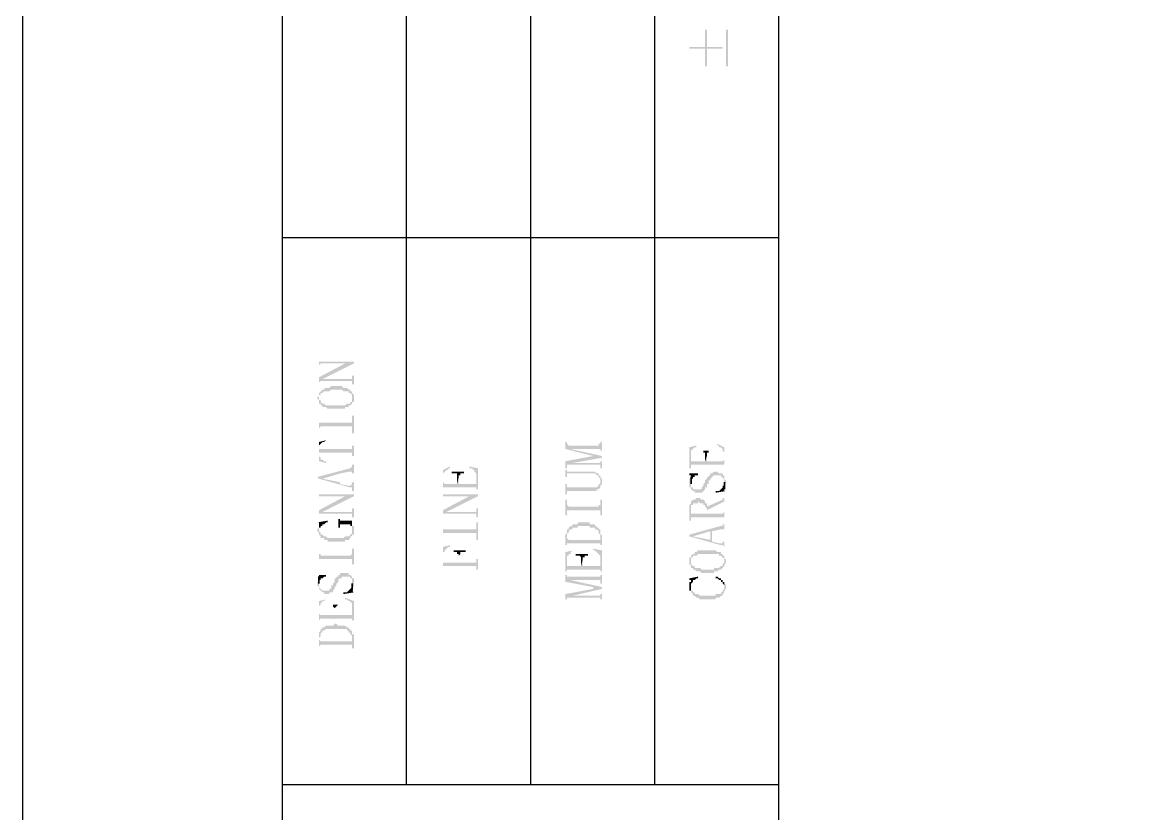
# Model space of a CAD drawing. Header units: millimetres. Extents: x 1186 to 2336, y 1181 to 1549.
# Drawn here: x 1915.52 to 1944.7, y 1468.18 to 1488.6 of the extents above; entities that cross this region are included whole.
import ezdxf

# ---------------------------------------------------------------- set-up
doc = ezdxf.new("R2010")
doc.units = ezdxf.units.MM

msp = doc.modelspace()

# ---------------------------------------------------------------- hatches: boundary and pattern name
at = {"transparency": 33554559}
for points in [[(1932.74094, 1487.96751), (1932.74094, 1487.92238), (1933.14713, 1487.92238), (1933.14713, 1487.47106), (1933.19226, 1487.47106), (1933.19226, 1487.92238), (1933.59845, 1487.92238), (1933.59845, 1487.96751), (1933.19226, 1487.96751), (1933.19226, 1488.41883), (1933.14713, 1488.41883), (1933.14713, 1487.96751)], [(1933.73385, 1487.47106), (1933.73385, 1488.41883), (1933.68871, 1488.41883), (1933.68871, 1487.47106)], [(1923.17292, 1479.93399), (1923.17292, 1479.70833), (1923.17292, 1479.75346), (1923.17292, 1479.75346), (1923.21805, 1479.79859), (1924.07556, 1479.79859), (1924.07556, 1479.84372), (1923.17292, 1479.84372)], [(1923.17292, 1479.43753), (1923.17292, 1479.257), (1923.17292, 1479.30214), (1923.17292, 1479.30214), (1923.21805, 1479.34727), (1923.21805, 1479.34727), (1923.26318, 1479.3924), (1924.07556, 1479.79859), (1923.8499, 1479.79859)], [(1923.21805, 1479.34727), (1924.03043, 1479.34727), (1924.03043, 1479.30214), (1924.03043, 1479.257), (1924.07556, 1479.257), (1924.07556, 1479.48266), (1924.03043, 1479.48266), (1924.03043, 1479.3924), (1923.26318, 1479.3924)], [(1923.17292, 1479.03134), (1923.17292, 1478.89595), (1923.17292, 1478.94108), (1923.17292, 1478.98621), (1923.21805, 1478.98621), (1923.21805, 1479.03134), (1923.26318, 1479.03134), (1923.30831, 1479.07647), (1923.44371, 1479.07647), (1923.48884, 1479.12161), (1923.75964, 1479.12161), (1923.80477, 1479.07647), (1923.94016, 1479.07647), (1923.94016, 1479.03134), (1923.9853, 1479.03134), (1924.03043, 1478.98621), (1924.03043, 1478.94108), (1924.03043, 1478.89595), (1924.03043, 1479.03134), (1924.03043, 1479.07647), (1923.9853, 1479.07647), (1923.9853, 1479.12161), (1923.94016, 1479.12161), (1923.89503, 1479.16674), (1923.80477, 1479.16674), (1923.75964, 1479.21187), (1923.48884, 1479.21187), (1923.44371, 1479.16674), (1923.30831, 1479.16674), (1923.30831, 1479.12161), (1923.26318, 1479.12161), (1923.21805, 1479.07647), (1923.21805, 1479.07647)], [(1923.12779, 1478.89595), (1923.12779, 1478.89595), (1923.17292, 1478.85081), (1923.17292, 1478.80568), (1923.17292, 1478.76055), (1923.21805, 1478.76055), (1923.21805, 1478.71542), (1923.26318, 1478.71542), (1923.26318, 1478.67029), (1923.35345, 1478.67029), (1923.39858, 1478.62515), (1923.8499, 1478.62515), (1923.8499, 1478.67029), (1923.94016, 1478.67029), (1923.94016, 1478.71542), (1923.9853, 1478.71542), (1924.03043, 1478.76055), (1924.03043, 1478.80568), (1924.07556, 1478.80568), (1924.07556, 1478.85081), (1924.07556, 1478.89595), (1924.07556, 1478.94108), (1924.07556, 1478.98621), (1924.07556, 1478.98621), (1924.03043, 1479.03134), (1924.03043, 1478.89595), (1924.03043, 1478.85081), (1924.03043, 1478.80568), (1923.9853, 1478.80568), (1923.9853, 1478.76055), (1923.89503, 1478.76055), (1923.8499, 1478.71542), (1923.35345, 1478.71542), (1923.30831, 1478.76055), (1923.26318, 1478.76055), (1923.21805, 1478.80568), (1923.21805, 1478.85081), (1923.17292, 1478.85081), (1923.17292, 1478.89595), (1923.17292, 1479.03134), (1923.17292, 1478.98621), (1923.17292, 1478.94108), (1923.12779, 1478.94108)], [(1923.17292, 1478.44462), (1923.17292, 1477.9933), (1923.17292, 1478.1287), (1923.17292, 1478.1287), (1923.21805, 1478.17383), (1924.03043, 1478.17383), (1924.03043, 1477.9933), (1924.07556, 1477.9933), (1924.07556, 1478.44462), (1924.03043, 1478.44462), (1924.03043, 1478.30923), (1924.03043, 1478.2641), (1923.17292, 1478.2641)], [(1923.17292, 1477.76764), (1923.17292, 1477.63225), (1923.17292, 1477.67738), (1923.21805, 1477.72251), (1923.21805, 1477.72251), (1923.26318, 1477.76764), (1923.30831, 1477.76764), (1923.35345, 1477.81277), (1923.35345, 1477.81277)], [(1923.17292, 1477.76764), (1923.17292, 1477.27119), (1923.35345, 1477.22606), (1923.35345, 1477.27119), (1923.30831, 1477.27119), (1923.26318, 1477.31632), (1923.21805, 1477.31632), (1923.21805, 1477.36145), (1923.21805, 1477.36145), (1923.17292, 1477.40658), (1923.17292, 1477.63225)], [(1929.53655, 1477.76764), (1929.53655, 1477.58711), (1930.25867, 1477.40658), (1930.25867, 1477.40658), (1930.48433, 1477.36145), (1930.48433, 1477.40658), (1929.67195, 1477.58711), (1929.67195, 1477.58711), (1929.62682, 1477.67738), (1929.62682, 1477.67738), (1929.58169, 1477.72251), (1929.58169, 1477.76764), (1929.58169, 1477.76764)], [(1929.62682, 1477.67738), (1929.67195, 1477.58711), (1930.4392, 1477.58711), (1930.4392, 1477.54198), (1930.48433, 1477.54198), (1930.48433, 1477.76764), (1930.4392, 1477.76764), (1930.4392, 1477.72251), (1930.39406, 1477.72251), (1930.39406, 1477.67738)], [(1933.46305, 1477.67738), (1933.50818, 1477.67738), (1933.50818, 1477.63225), (1933.55332, 1477.63225), (1933.59845, 1477.58711), (1933.59845, 1477.54198), (1933.59845, 1477.54198), (1933.64358, 1477.49685), (1933.64358, 1477.09066), (1933.64358, 1477.63225), (1933.46305, 1477.72251)], [(1923.17292, 1477.63225), (1923.17292, 1477.45172), (1923.17292, 1477.49685), (1924.03043, 1477.49685), (1924.03043, 1477.45172), (1924.03043, 1477.40658), (1924.07556, 1477.40658), (1924.07556, 1477.67738), (1924.03043, 1477.67738), (1924.03043, 1477.63225), (1924.03043, 1477.58711), (1923.17292, 1477.58711)], [(1932.74094, 1477.63225), (1932.74094, 1477.09066), (1932.78607, 1477.09066), (1932.78607, 1477.49685), (1932.78607, 1477.54198), (1932.78607, 1477.54198), (1932.8312, 1477.58711), (1932.8312, 1477.58711), (1932.87633, 1477.63225), (1932.92147, 1477.63225), (1932.92147, 1477.67738), (1932.92147, 1477.67738)], [(1932.78607, 1477.13579), (1932.78607, 1477.18092), (1933.64358, 1477.18092), (1933.64358, 1477.13579), (1933.64358, 1477.31632), (1933.64358, 1477.31632), (1933.59845, 1477.27119), (1933.19226, 1477.27119), (1933.19226, 1477.40658), (1933.14713, 1477.27119), (1932.78607, 1477.27119), (1932.78607, 1477.45172)], [(1933.01173, 1477.54198), (1933.102, 1477.54198), (1933.102, 1477.49685), (1933.14713, 1477.49685), (1933.14713, 1477.27119), (1933.19226, 1477.40658), (1933.19226, 1477.45172), (1933.19226, 1477.49685), (1933.23739, 1477.49685), (1933.23739, 1477.54198), (1933.32766, 1477.54198)], [(1923.12779, 1476.865), (1923.17292, 1476.81987), (1923.26318, 1476.81987), (1923.7145, 1476.95526), (1923.7145, 1476.7296), (1923.7145, 1476.95526), (1923.94016, 1477.00039), (1924.03043, 1477.00039), (1924.03043, 1476.95526), (1924.07556, 1476.95526), (1924.07556, 1477.18092), (1924.03043, 1477.18092), (1924.03043, 1477.13579), (1924.03043, 1477.13579), (1923.9853, 1477.09066), (1923.9853, 1477.09066)], [(1926.3773, 1477.04553), (1926.3773, 1476.54907), (1926.3773, 1476.91013), (1926.3773, 1476.95526), (1926.42243, 1477.00039), (1926.42243, 1477.00039), (1926.46757, 1477.04553), (1926.5127, 1477.04553), (1926.5127, 1477.09066), (1926.55783, 1477.09066), (1926.55783, 1477.13579)], [(1927.05428, 1477.09066), (1927.14455, 1477.09066), (1927.14455, 1477.04553), (1927.18968, 1477.04553), (1927.18968, 1477.00039), (1927.18968, 1477.00039), (1927.23481, 1476.95526), (1927.23481, 1476.54907), (1927.27995, 1476.54907), (1927.27995, 1477.09066), (1927.05428, 1477.13579)], [(1929.53655, 1477.27119), (1929.53655, 1477.09066), (1929.58169, 1477.09066), (1929.58169, 1477.13579), (1929.58169, 1477.18092), (1929.62682, 1477.18092), (1929.71708, 1477.22606), (1930.48433, 1477.36145), (1930.25867, 1477.40658)], [(1929.62682, 1477.18092), (1930.4392, 1477.18092), (1930.4392, 1477.13579), (1930.4392, 1477.09066), (1930.48433, 1477.09066), (1930.48433, 1477.27119), (1930.4392, 1477.27119), (1930.4392, 1477.22606), (1929.71708, 1477.22606)], [(1923.17292, 1476.81987), (1923.9853, 1476.59421), (1924.03043, 1476.59421), (1924.03043, 1476.54907), (1924.03043, 1476.50394), (1924.07556, 1476.50394), (1924.07556, 1476.7296), (1924.03043, 1476.7296), (1924.03043, 1476.68447), (1924.03043, 1476.68447), (1923.9853, 1476.63934), (1923.94016, 1476.63934), (1923.7145, 1476.68447), (1923.7145, 1476.95526), (1923.7145, 1476.7296), (1923.26318, 1476.81987), (1923.26318, 1476.81987)], [(1926.3773, 1476.54907), (1926.3773, 1476.59421), (1927.23481, 1476.59421), (1927.23481, 1476.54907), (1927.23481, 1476.7296), (1927.23481, 1476.68447), (1926.78349, 1476.68447), (1926.78349, 1476.865), (1926.73836, 1476.68447), (1926.42243, 1476.68447), (1926.3773, 1476.7296), (1926.3773, 1476.91013)], [(1926.60296, 1477.00039), (1926.60296, 1476.95526), (1926.73836, 1476.95526), (1926.73836, 1476.91013), (1926.73836, 1476.865), (1926.73836, 1476.68447), (1926.78349, 1476.865), (1926.78349, 1476.91013), (1926.82862, 1476.91013), (1926.82862, 1476.95526), (1926.91889, 1476.95526), (1926.91889, 1477.00039)], [(1929.53655, 1477.04553), (1929.53655, 1476.865), (1929.58169, 1476.865), (1929.58169, 1476.91013), (1929.58169, 1476.95526), (1930.3038, 1476.95526), (1930.34893, 1476.91013), (1930.39406, 1476.91013), (1930.39406, 1476.865), (1930.39406, 1476.865), (1930.4392, 1476.81987), (1930.4392, 1476.77473), (1930.4392, 1476.91013), (1930.39406, 1476.91013), (1930.39406, 1476.95526), (1930.34893, 1476.95526), (1930.3038, 1477.00039), (1929.58169, 1477.00039), (1929.58169, 1477.04553), (1929.58169, 1477.04553)], [(1929.53655, 1476.68447), (1929.53655, 1476.41368), (1929.58169, 1476.41368), (1929.58169, 1476.45881), (1929.58169, 1476.50394), (1930.34893, 1476.50394), (1930.34893, 1476.54907), (1930.39406, 1476.54907), (1930.4392, 1476.59421), (1930.4392, 1476.63934), (1930.4392, 1476.63934), (1930.48433, 1476.68447), (1930.48433, 1476.7296), (1930.48433, 1476.77473), (1930.48433, 1476.81987), (1930.4392, 1476.865), (1930.4392, 1476.7296), (1930.4392, 1476.68447), (1930.39406, 1476.68447), (1930.39406, 1476.63934), (1930.39406, 1476.63934), (1930.34893, 1476.59421), (1929.58169, 1476.59421), (1929.58169, 1476.68447)], [(1932.74094, 1476.7296), (1932.74094, 1476.63934), (1932.74094, 1476.59421), (1932.78607, 1476.59421), (1932.78607, 1476.54907), (1932.78607, 1476.54907), (1932.8312, 1476.50394), (1932.87633, 1476.50394), (1932.87633, 1476.45881), (1933.05686, 1476.45881), (1933.102, 1476.50394), (1933.102, 1476.50394), (1933.14713, 1476.54907), (1933.14713, 1476.59421), (1933.19226, 1476.59421), (1933.19226, 1476.68447), (1933.23739, 1476.68447), (1933.23739, 1476.77473), (1933.28252, 1476.77473), (1933.28252, 1476.81987), (1933.28252, 1476.81987), (1933.32766, 1476.865), (1933.32766, 1476.865), (1933.37279, 1476.91013), (1933.55332, 1476.91013), (1933.55332, 1476.865), (1933.59845, 1476.865), (1933.59845, 1476.81987), (1933.64358, 1476.81987), (1933.64358, 1476.77473), (1933.64358, 1476.59421), (1933.64358, 1476.63934), (1933.64358, 1476.63934), (1933.68871, 1476.68447), (1933.68871, 1476.7296), (1933.68871, 1476.77473), (1933.68871, 1476.77473), (1933.64358, 1476.81987), (1933.64358, 1476.865), (1933.64358, 1476.91013), (1933.59845, 1476.91013), (1933.59845, 1476.95526), (1933.50818, 1476.95526), (1933.46305, 1477.00039), (1933.37279, 1477.00039), (1933.32766, 1476.95526), (1933.28252, 1476.95526), (1933.28252, 1476.91013), (1933.23739, 1476.91013), (1933.23739, 1476.865), (1933.19226, 1476.865), (1933.19226, 1476.81987), (1933.19226, 1476.81987), (1933.14713, 1476.77473), (1933.14713, 1476.7296), (1933.14713, 1476.7296), (1933.102, 1476.68447), (1933.102, 1476.63934), (1933.102, 1476.63934), (1933.05686, 1476.59421), (1933.05686, 1476.54907), (1932.8312, 1476.54907), (1932.8312, 1476.59421), (1932.78607, 1476.59421), (1932.78607, 1476.63934), (1932.78607, 1476.68447), (1932.78607, 1476.865), (1932.74094, 1476.81987), (1932.74094, 1476.77473)], [(1932.74094, 1476.95526), (1932.74094, 1476.91013), (1932.78607, 1476.91013), (1932.78607, 1476.77473), (1932.78607, 1476.81987), (1932.8312, 1476.81987), (1932.8312, 1476.865), (1932.87633, 1476.865), (1932.87633, 1476.91013), (1932.9666, 1476.91013), (1932.9666, 1476.95526)], [(1933.41792, 1476.45881), (1933.41792, 1476.45881), (1933.68871, 1476.50394), (1933.64358, 1476.50394), (1933.64358, 1476.54907), (1933.64358, 1476.68447), (1933.64358, 1476.63934), (1933.59845, 1476.63934), (1933.59845, 1476.59421), (1933.59845, 1476.59421), (1933.55332, 1476.54907), (1933.55332, 1476.54907), (1933.50818, 1476.50394), (1933.41792, 1476.50394)], [(1923.17292, 1476.50394), (1923.17292, 1476.27828), (1923.17292, 1476.36854), (1924.07556, 1476.36854), (1924.07556, 1476.41368), (1923.17292, 1476.41368)], [(1923.17292, 1476.00749), (1923.17292, 1475.82696), (1923.17292, 1475.91722), (1923.21805, 1475.91722), (1923.26318, 1475.96235), (1924.07556, 1476.36854), (1923.8499, 1476.36854)], [(1926.3773, 1476.50394), (1926.3773, 1476.27828), (1926.3773, 1476.32341), (1926.3773, 1476.36854), (1927.27995, 1476.36854), (1927.27995, 1476.41368), (1926.3773, 1476.41368)], [(1926.3773, 1476.00749), (1926.3773, 1475.82696), (1926.3773, 1475.87209), (1926.3773, 1475.91722), (1926.42243, 1475.91722), (1926.46757, 1475.96235), (1927.27995, 1476.36854), (1927.05428, 1476.36854)], [(1929.53655, 1476.27828), (1929.53655, 1475.87209), (1929.58169, 1475.87209), (1929.58169, 1476.00749), (1930.4392, 1476.00749), (1930.4392, 1475.87209), (1930.48433, 1475.87209), (1930.48433, 1476.27828), (1930.4392, 1476.27828), (1930.4392, 1476.14288), (1930.39406, 1476.14288), (1930.39406, 1476.09775), (1929.62682, 1476.09775), (1929.58169, 1476.14288), (1929.58169, 1476.27828)], [(1932.74094, 1476.05262), (1932.74094, 1475.73669), (1932.78607, 1475.73669), (1932.78607, 1476.05262), (1932.78607, 1476.14288), (1932.8312, 1476.14288), (1932.8312, 1476.18802), (1932.9666, 1476.18802), (1932.9666, 1476.23315), (1932.9666, 1476.23315), (1933.01173, 1476.18802), (1933.102, 1476.18802), (1933.102, 1476.14288), (1933.14713, 1476.14288), (1933.14713, 1476.09775), (1933.14713, 1476.09775), (1933.19226, 1476.05262), (1933.19226, 1475.91722), (1933.19226, 1476.18802), (1933.14713, 1476.18802), (1933.14713, 1476.23315), (1933.14713, 1476.23315), (1933.102, 1476.27828), (1933.05686, 1476.27828), (1933.01173, 1476.32341), (1932.92147, 1476.32341), (1932.87633, 1476.27828), (1932.8312, 1476.27828), (1932.78607, 1476.23315), (1932.78607, 1476.18802), (1932.78607, 1476.18802), (1932.74094, 1476.14288), (1932.74094, 1476.09775), (1932.74094, 1476.09775)], [(1933.19226, 1476.09775), (1933.19226, 1476.00749), (1933.64358, 1476.23315), (1933.64358, 1476.36854), (1933.64358, 1476.32341), (1933.59845, 1476.32341), (1933.59845, 1476.27828), (1933.59845, 1476.27828)], [(1923.21805, 1475.91722), (1924.03043, 1475.91722), (1924.03043, 1475.82696), (1924.07556, 1475.82696), (1924.07556, 1476.05262), (1924.03043, 1476.05262), (1924.03043, 1476.00749), (1924.03043, 1475.96235), (1923.26318, 1475.96235)], [(1926.42243, 1475.91722), (1927.23481, 1475.91722), (1927.23481, 1475.82696), (1927.27995, 1475.82696), (1927.27995, 1476.05262), (1927.23481, 1476.05262), (1927.23481, 1476.00749), (1927.23481, 1475.96235), (1926.46757, 1475.96235)], [(1932.78607, 1475.78183), (1932.78607, 1475.82696), (1933.64358, 1475.82696), (1933.64358, 1475.73669), (1933.64358, 1476.00749), (1933.64358, 1475.96235), (1933.64358, 1475.96235), (1933.59845, 1475.91722), (1933.19226, 1475.91722), (1933.19226, 1476.14288), (1933.19226, 1476.18802), (1933.19226, 1475.91722), (1932.78607, 1475.91722), (1932.78607, 1476.00749)], [(1923.12779, 1475.69156), (1923.17292, 1475.69156), (1923.17292, 1475.64643), (1923.17292, 1475.51103), (1923.17292, 1475.55617), (1923.21805, 1475.55617), (1923.21805, 1475.6013), (1923.26318, 1475.6013), (1923.26318, 1475.64643), (1923.30831, 1475.64643), (1923.35345, 1475.69156), (1923.39858, 1475.69156), (1923.39858, 1475.73669)], [(1923.66937, 1475.78183), (1923.66937, 1475.55617), (1923.7145, 1475.55617), (1923.7145, 1475.6013), (1923.7145, 1475.64643), (1923.9853, 1475.64643), (1923.9853, 1475.6013), (1924.03043, 1475.69156), (1924.03043, 1475.73669), (1923.7145, 1475.73669), (1923.7145, 1475.78183), (1923.7145, 1475.78183)], [(1923.9853, 1475.6013), (1924.03043, 1475.6013), (1924.03043, 1475.51103), (1924.03043, 1475.64643), (1924.03043, 1475.69156)], [(1926.3773, 1475.69156), (1926.3773, 1475.24024), (1926.3773, 1475.37564), (1926.3773, 1475.42077), (1927.23481, 1475.42077), (1927.23481, 1475.24024), (1927.27995, 1475.24024), (1927.27995, 1475.69156), (1927.23481, 1475.69156), (1927.23481, 1475.55617), (1927.23481, 1475.51103), (1926.3773, 1475.51103), (1926.3773, 1475.55617)], [(1929.53655, 1475.3305), (1929.53655, 1475.10484), (1929.58169, 1475.10484), (1929.58169, 1475.3305), (1929.58169, 1475.37564), (1929.58169, 1475.42077), (1929.62682, 1475.42077), (1929.62682, 1475.4659), (1929.62682, 1475.4659), (1929.67195, 1475.51103), (1929.71708, 1475.51103), (1929.71708, 1475.55617), (1929.85248, 1475.55617), (1929.85248, 1475.6013), (1930.1684, 1475.6013), (1930.1684, 1475.55617), (1930.3038, 1475.55617), (1930.3038, 1475.51103), (1930.34893, 1475.51103), (1930.39406, 1475.4659), (1930.39406, 1475.42077), (1930.39406, 1475.42077), (1930.4392, 1475.37564), (1930.4392, 1475.10484), (1930.48433, 1475.10484), (1930.48433, 1475.3305), (1930.48433, 1475.37564), (1930.4392, 1475.37564), (1930.4392, 1475.4659), (1930.4392, 1475.51103), (1930.39406, 1475.51103), (1930.39406, 1475.55617), (1930.34893, 1475.55617), (1930.34893, 1475.6013), (1930.3038, 1475.6013), (1930.3038, 1475.64643), (1930.1684, 1475.64643), (1930.1684, 1475.69156), (1929.85248, 1475.69156), (1929.85248, 1475.64643), (1929.71708, 1475.64643), (1929.71708, 1475.6013), (1929.67195, 1475.6013), (1929.62682, 1475.55617), (1929.62682, 1475.51103), (1929.58169, 1475.51103), (1929.58169, 1475.4659), (1929.58169, 1475.42077), (1929.58169, 1475.42077), (1929.53655, 1475.37564), (1929.53655, 1475.37564)], [(1932.74094, 1475.37564), (1932.74094, 1475.3305), (1932.8312, 1475.3305), (1933.28252, 1475.4659), (1933.28252, 1475.24024), (1933.32766, 1475.4659), (1933.55332, 1475.51103), (1933.64358, 1475.51103), (1933.64358, 1475.4659), (1933.64358, 1475.69156), (1933.64358, 1475.64643), (1933.59845, 1475.64643), (1933.59845, 1475.6013), (1933.55332, 1475.6013)], [(1923.12779, 1475.51103), (1923.12779, 1475.4659), (1923.12779, 1475.4659), (1923.17292, 1475.42077), (1923.17292, 1475.37564), (1923.17292, 1475.37564), (1923.21805, 1475.3305), (1923.21805, 1475.28537), (1923.30831, 1475.28537), (1923.30831, 1475.24024), (1923.39858, 1475.24024), (1923.39858, 1475.19511), (1923.8499, 1475.19511), (1923.8499, 1475.24024), (1923.94016, 1475.24024), (1923.9853, 1475.28537), (1923.9853, 1475.3305), (1924.03043, 1475.3305), (1924.03043, 1475.37564), (1924.07556, 1475.37564), (1924.07556, 1475.42077), (1924.07556, 1475.51103), (1924.07556, 1475.55617), (1924.07556, 1475.6013), (1924.03043, 1475.6013), (1924.03043, 1475.4659), (1924.03043, 1475.42077), (1924.03043, 1475.42077), (1923.9853, 1475.37564), (1923.9853, 1475.37564), (1923.94016, 1475.3305), (1923.8499, 1475.3305), (1923.80477, 1475.28537), (1923.39858, 1475.28537), (1923.35345, 1475.3305), (1923.30831, 1475.3305), (1923.26318, 1475.37564), (1923.21805, 1475.37564), (1923.21805, 1475.42077), (1923.21805, 1475.42077), (1923.17292, 1475.4659), (1923.17292, 1475.6013), (1923.17292, 1475.55617), (1923.17292, 1475.55617)], [(1932.74094, 1475.3305), (1933.55332, 1475.10484), (1933.59845, 1475.10484), (1933.64358, 1475.05971), (1933.64358, 1475.01458), (1933.64358, 1475.24024), (1933.64358, 1475.19511), (1933.59845, 1475.19511), (1933.59845, 1475.14998), (1933.50818, 1475.14998), (1933.32766, 1475.19511), (1933.32766, 1475.4659), (1933.28252, 1475.24024), (1932.8312, 1475.3305), (1932.8312, 1475.3305)], [(1926.3773, 1475.05971), (1926.3773, 1474.47299), (1926.3773, 1474.83405), (1926.3773, 1474.92431), (1926.42243, 1474.92431), (1926.42243, 1474.96945), (1926.42243, 1474.96945), (1926.46757, 1475.01458), (1926.46757, 1475.01458), (1926.5127, 1475.05971), (1926.55783, 1475.05971), (1926.55783, 1475.10484)], [(1929.58169, 1475.10484), (1929.58169, 1475.14998), (1930.4392, 1475.14998), (1930.4392, 1475.10484), (1930.4392, 1475.28537), (1930.4392, 1475.24024), (1929.62682, 1475.24024), (1929.58169, 1475.28537), (1929.58169, 1475.3305)], [(1923.17292, 1475.01458), (1923.17292, 1474.60839), (1923.17292, 1474.74379), (1924.03043, 1474.74379), (1924.03043, 1474.60839), (1924.07556, 1474.60839), (1924.07556, 1475.01458), (1924.03043, 1475.01458), (1924.03043, 1474.87918), (1924.03043, 1474.87918), (1923.9853, 1474.83405), (1923.21805, 1474.83405), (1923.21805, 1474.87918), (1923.17292, 1474.87918)], [(1926.3773, 1474.51813), (1926.3773, 1474.56326), (1927.23481, 1474.56326), (1927.23481, 1474.47299), (1927.27995, 1474.47299), (1927.27995, 1474.74379), (1927.23481, 1474.74379), (1927.23481, 1474.69865), (1927.23481, 1474.65352), (1926.78349, 1474.65352), (1926.78349, 1474.83405), (1926.78349, 1474.65352), (1926.3773, 1474.65352), (1926.3773, 1474.83405)], [(1926.64809, 1474.96945), (1926.64809, 1474.92431), (1926.73836, 1474.92431), (1926.73836, 1474.87918), (1926.78349, 1474.87918), (1926.78349, 1474.65352), (1926.78349, 1474.83405), (1926.78349, 1474.83405), (1926.82862, 1474.87918), (1926.82862, 1474.92431), (1926.96402, 1474.92431), (1926.96402, 1474.96945)], [(1929.53655, 1474.92431), (1929.53655, 1474.42786), (1929.58169, 1474.42786), (1929.58169, 1474.78892), (1929.58169, 1474.83405), (1929.62682, 1474.83405), (1929.62682, 1474.87918), (1929.67195, 1474.87918), (1929.67195, 1474.92431), (1929.67195, 1474.92431), (1929.71708, 1474.96945), (1929.76221, 1474.96945), (1929.71708, 1474.96945)], [(1929.80735, 1474.87918), (1929.80735, 1474.83405), (1929.89761, 1474.83405), (1929.94274, 1474.78892), (1929.94274, 1474.74379), (1929.94274, 1474.56326), (1929.98788, 1474.74379), (1929.98788, 1474.78892), (1930.03301, 1474.78892), (1930.03301, 1474.83405), (1930.12327, 1474.83405), (1930.12327, 1474.87918)], [(1930.25867, 1474.96945), (1930.3038, 1474.96945), (1930.34893, 1474.92431), (1930.34893, 1474.92431), (1930.39406, 1474.87918), (1930.39406, 1474.87918), (1930.4392, 1474.83405), (1930.4392, 1474.78892), (1930.4392, 1474.42786), (1930.48433, 1474.42786), (1930.48433, 1474.96945), (1930.25867, 1475.01458)], [(1932.78607, 1474.78892), (1932.78607, 1474.69865), (1932.78607, 1474.74379), (1932.78607, 1474.78892), (1932.8312, 1474.78892), (1932.8312, 1474.83405), (1932.92147, 1474.83405), (1932.9666, 1474.87918), (1933.50818, 1474.87918), (1933.50818, 1474.83405), (1933.55332, 1474.83405), (1933.59845, 1474.78892), (1933.59845, 1474.78892), (1933.64358, 1474.74379), (1933.64358, 1474.69865), (1933.64358, 1474.83405), (1933.59845, 1474.83405), (1933.59845, 1474.87918), (1933.55332, 1474.87918), (1933.55332, 1474.92431), (1933.46305, 1474.92431), (1933.41792, 1474.96945), (1932.9666, 1474.96945), (1932.92147, 1474.92431), (1932.87633, 1474.92431), (1932.87633, 1474.87918), (1932.8312, 1474.87918), (1932.78607, 1474.83405), (1932.78607, 1474.83405)], [(1929.58169, 1474.42786), (1929.58169, 1474.47299), (1930.4392, 1474.47299), (1930.4392, 1474.42786), (1930.4392, 1474.60839), (1930.4392, 1474.56326), (1929.98788, 1474.56326), (1929.98788, 1474.74379), (1929.94274, 1474.56326), (1929.58169, 1474.56326), (1929.58169, 1474.60839), (1929.58169, 1474.78892)], [(1932.74094, 1474.69865), (1932.74094, 1474.65352), (1932.74094, 1474.60839), (1932.74094, 1474.60839), (1932.78607, 1474.56326), (1932.78607, 1474.51813), (1932.8312, 1474.51813), (1932.8312, 1474.47299), (1932.87633, 1474.47299), (1932.92147, 1474.42786), (1933.01173, 1474.42786), (1933.05686, 1474.38273), (1933.37279, 1474.38273), (1933.37279, 1474.42786), (1933.46305, 1474.42786), (1933.50818, 1474.47299), (1933.55332, 1474.47299), (1933.59845, 1474.51813), (1933.59845, 1474.51813), (1933.64358, 1474.56326), (1933.64358, 1474.60839), (1933.64358, 1474.60839), (1933.68871, 1474.65352), (1933.68871, 1474.69865), (1933.68871, 1474.74379), (1933.64358, 1474.74379), (1933.64358, 1474.78892), (1933.64358, 1474.69865), (1933.64358, 1474.65352), (1933.64358, 1474.65352), (1933.59845, 1474.60839), (1933.59845, 1474.56326), (1933.55332, 1474.56326), (1933.50818, 1474.51813), (1933.37279, 1474.51813), (1933.37279, 1474.47299), (1933.05686, 1474.47299), (1933.01173, 1474.51813), (1932.87633, 1474.51813), (1932.87633, 1474.56326), (1932.8312, 1474.56326), (1932.78607, 1474.60839), (1932.78607, 1474.65352), (1932.78607, 1474.78892), (1932.74094, 1474.78892), (1932.74094, 1474.74379)], [(1923.12779, 1474.11194), (1923.12779, 1474.0668), (1923.12779, 1474.0668), (1923.17292, 1474.02167), (1923.17292, 1473.97654), (1923.17292, 1473.97654), (1923.21805, 1473.93141), (1923.21805, 1473.93141), (1923.26318, 1473.88627), (1923.30831, 1473.88627), (1923.30831, 1473.84114), (1923.44371, 1473.84114), (1923.44371, 1473.88627), (1923.53397, 1473.88627), (1923.53397, 1473.93141), (1923.53397, 1473.93141), (1923.57911, 1473.97654), (1923.57911, 1474.02167), (1923.57911, 1474.02167), (1923.62424, 1474.0668), (1923.62424, 1474.11194), (1923.62424, 1474.11194), (1923.66937, 1474.15707), (1923.66937, 1474.2022), (1923.66937, 1474.2022), (1923.7145, 1474.24733), (1923.75964, 1474.24733), (1923.75964, 1474.29246), (1923.9853, 1474.29246), (1923.9853, 1474.24733), (1924.03043, 1474.24733), (1924.03043, 1474.2022), (1924.03043, 1473.97654), (1924.07556, 1474.02167), (1924.07556, 1474.11194), (1924.07556, 1474.2022), (1924.07556, 1474.24733), (1924.03043, 1474.24733), (1924.03043, 1474.29246), (1924.03043, 1474.29246), (1923.9853, 1474.3376), (1923.94016, 1474.3376), (1923.94016, 1474.38273), (1923.7145, 1474.38273), (1923.7145, 1474.3376), (1923.66937, 1474.3376), (1923.66937, 1474.29246), (1923.62424, 1474.29246), (1923.62424, 1474.24733), (1923.57911, 1474.24733), (1923.57911, 1474.15707), (1923.57911, 1474.15707), (1923.53397, 1474.11194), (1923.53397, 1474.0668), (1923.48884, 1474.0668), (1923.48884, 1474.02167), (1923.48884, 1473.97654), (1923.44371, 1473.97654), (1923.44371, 1473.93141), (1923.26318, 1473.93141), (1923.21805, 1473.97654), (1923.21805, 1473.97654), (1923.17292, 1474.02167), (1923.17292, 1474.24733), (1923.17292, 1474.2022), (1923.17292, 1474.15707), (1923.12779, 1474.15707)], [(1923.12779, 1474.3376), (1923.17292, 1474.3376), (1923.17292, 1474.29246), (1923.17292, 1474.15707), (1923.17292, 1474.2022), (1923.21805, 1474.2022), (1923.21805, 1474.24733), (1923.26318, 1474.24733), (1923.30831, 1474.29246), (1923.35345, 1474.29246), (1923.35345, 1474.3376), (1923.35345, 1474.3376)], [(1929.53655, 1474.3376), (1929.53655, 1474.15707), (1930.25867, 1474.02167), (1930.25867, 1473.97654), (1930.48433, 1473.97654), (1930.48433, 1474.02167), (1929.67195, 1474.2022), (1929.67195, 1474.2022), (1929.62682, 1474.29246), (1929.58169, 1474.29246), (1929.58169, 1474.3376), (1929.58169, 1474.3376)], [(1929.62682, 1474.29246), (1929.67195, 1474.2022), (1930.4392, 1474.2022), (1930.4392, 1474.15707), (1930.4392, 1474.11194), (1930.48433, 1474.11194), (1930.48433, 1474.3376), (1930.4392, 1474.3376), (1930.4392, 1474.29246), (1930.39406, 1474.29246)], [(1932.74094, 1474.24733), (1932.74094, 1474.2022), (1932.78607, 1474.2022), (1932.78607, 1473.93141), (1932.78607, 1474.0668), (1932.78607, 1474.11194), (1932.78607, 1474.11194), (1932.8312, 1474.15707), (1932.8312, 1474.2022), (1932.87633, 1474.2022), (1932.92147, 1474.24733), (1932.9666, 1474.24733), (1932.9666, 1474.29246)], [(1933.41792, 1474.24733), (1933.46305, 1474.24733), (1933.50818, 1474.2022), (1933.55332, 1474.2022), (1933.55332, 1474.15707), (1933.59845, 1474.15707), (1933.59845, 1474.11194), (1933.59845, 1474.11194), (1933.64358, 1474.0668), (1933.64358, 1474.02167), (1933.64358, 1474.15707), (1933.59845, 1474.15707), (1933.59845, 1474.2022), (1933.55332, 1474.2022), (1933.55332, 1474.24733), (1933.50818, 1474.24733), (1933.46305, 1474.29246), (1933.41792, 1474.29246)], [(1923.80477, 1473.88627), (1923.80477, 1473.84114), (1924.07556, 1473.88627), (1924.07556, 1473.88627), (1924.03043, 1473.93141), (1924.03043, 1474.0668), (1924.03043, 1474.02167), (1924.03043, 1474.02167), (1923.9853, 1473.97654), (1923.9853, 1473.97654), (1923.94016, 1473.93141), (1923.94016, 1473.93141), (1923.89503, 1473.88627), (1923.8499, 1473.88627)], [(1929.53655, 1473.84114), (1929.53655, 1473.70575), (1929.58169, 1473.70575), (1929.58169, 1473.75088), (1929.62682, 1473.75088), (1929.71708, 1473.79601), (1930.48433, 1473.97654), (1930.25867, 1473.97654)], [(1932.74094, 1474.0668), (1932.74094, 1474.02167), (1932.74094, 1473.97654), (1932.74094, 1473.93141), (1932.78607, 1473.93141), (1932.78607, 1474.2022), (1932.78607, 1474.15707), (1932.74094, 1474.15707), (1932.74094, 1474.11194)], [(1932.78607, 1473.93141), (1932.78607, 1473.88627), (1932.78607, 1473.88627), (1932.8312, 1473.84114), (1932.8312, 1473.79601), (1932.87633, 1473.79601), (1932.92147, 1473.75088), (1932.9666, 1473.75088), (1933.01173, 1473.70575), (1933.41792, 1473.70575), (1933.41792, 1473.75088), (1933.50818, 1473.75088), (1933.55332, 1473.79601), (1933.59845, 1473.79601), (1933.59845, 1473.84114), (1933.59845, 1473.84114), (1933.64358, 1473.88627), (1933.64358, 1473.93141), (1933.64358, 1473.93141), (1933.68871, 1473.97654), (1933.68871, 1474.02167), (1933.68871, 1474.0668), (1933.68871, 1474.0668), (1933.64358, 1474.11194), (1933.64358, 1474.15707), (1933.64358, 1474.02167), (1933.64358, 1473.97654), (1933.64358, 1473.97654), (1933.59845, 1473.93141), (1933.59845, 1473.88627), (1933.55332, 1473.88627), (1933.55332, 1473.84114), (1933.41792, 1473.84114), (1933.41792, 1473.79601), (1933.01173, 1473.79601), (1932.9666, 1473.84114), (1932.87633, 1473.84114), (1932.87633, 1473.88627), (1932.8312, 1473.88627), (1932.8312, 1473.93141), (1932.78607, 1473.93141), (1932.78607, 1473.97654), (1932.78607, 1474.02167), (1932.78607, 1474.02167)], [(1923.17292, 1473.66061), (1923.17292, 1473.16416), (1923.17292, 1473.52522), (1923.17292, 1473.52522), (1923.21805, 1473.57035), (1923.21805, 1473.61548), (1923.26318, 1473.61548), (1923.26318, 1473.66061), (1923.30831, 1473.66061), (1923.35345, 1473.70575), (1923.35345, 1473.70575)], [(1923.8499, 1473.70575), (1923.89503, 1473.70575), (1923.94016, 1473.66061), (1923.9853, 1473.66061), (1923.9853, 1473.61548), (1924.03043, 1473.61548), (1924.03043, 1473.52522), (1924.03043, 1473.16416), (1924.07556, 1473.16416), (1924.07556, 1473.66061), (1923.8499, 1473.75088)], [(1929.62682, 1473.75088), (1930.4392, 1473.75088), (1930.4392, 1473.70575), (1930.48433, 1473.70575), (1930.48433, 1473.84114), (1930.4392, 1473.84114), (1930.4392, 1473.79601), (1929.71708, 1473.79601)], [(1923.17292, 1473.16416), (1923.17292, 1473.16416), (1923.21805, 1473.20929), (1924.03043, 1473.20929), (1924.03043, 1473.16416), (1924.03043, 1473.34469), (1924.03043, 1473.29956), (1923.57911, 1473.29956), (1923.57911, 1473.48009), (1923.57911, 1473.29956), (1923.21805, 1473.29956), (1923.17292, 1473.34469), (1923.17292, 1473.48009)], [(1923.44371, 1473.57035), (1923.53397, 1473.57035), (1923.53397, 1473.52522), (1923.53397, 1473.52522), (1923.57911, 1473.48009), (1923.57911, 1473.29956), (1923.57911, 1473.48009), (1923.57911, 1473.48009), (1923.62424, 1473.52522), (1923.62424, 1473.52522), (1923.66937, 1473.57035), (1923.7145, 1473.57035)], [(1923.17292, 1472.71284), (1923.17292, 1472.44205), (1923.17292, 1472.71284), (1923.17292, 1472.71284), (1923.21805, 1472.75797), (1923.21805, 1472.8031), (1923.21805, 1472.84824), (1923.26318, 1472.84824), (1923.26318, 1472.89337), (1923.30831, 1472.89337), (1923.35345, 1472.9385), (1923.89503, 1472.9385), (1923.89503, 1472.89337), (1923.94016, 1472.89337), (1923.94016, 1472.84824), (1923.9853, 1472.84824), (1923.9853, 1472.8031), (1923.9853, 1472.8031), (1924.03043, 1472.75797), (1924.03043, 1472.71284), (1924.03043, 1472.44205), (1924.07556, 1472.44205), (1924.07556, 1472.71284), (1924.07556, 1472.8031), (1924.03043, 1472.8031), (1924.03043, 1472.84824), (1924.03043, 1472.89337), (1923.9853, 1472.89337), (1923.9853, 1472.9385), (1923.94016, 1472.9385), (1923.94016, 1472.98363), (1923.89503, 1472.98363), (1923.8499, 1473.02876), (1923.66937, 1473.02876), (1923.62424, 1473.0739), (1923.57911, 1473.0739), (1923.53397, 1473.02876), (1923.35345, 1473.02876), (1923.30831, 1472.98363), (1923.26318, 1472.98363), (1923.26318, 1472.9385), (1923.21805, 1472.9385), (1923.21805, 1472.89337), (1923.21805, 1472.89337), (1923.17292, 1472.84824), (1923.17292, 1472.75797)], [(1923.17292, 1472.48718), (1923.17292, 1472.48718), (1923.21805, 1472.53231), (1924.03043, 1472.53231), (1924.03043, 1472.48718), (1924.03043, 1472.66771), (1924.03043, 1472.62257), (1923.21805, 1472.62257), (1923.17292, 1472.66771), (1923.17292, 1472.66771)]]:
    msp.add_hatch(color=256, dxfattribs=at).paths.add_polyline_path(points)

# ---------------------------------------------------------------- linework, layer by layer
msp.add_line((1922.22506, 1542.83599), (1922.22506, 1256.09504))
for points in [[(2335.5186, 1251.83599), (2335.5186, 1548.83599), (1915.5186, 1548.83599), (1915.5186, 1251.83599)], [(1932.78607, 1476.865), (1932.78607, 1476.68447), (1932.78607, 1476.7296), (1932.78607, 1476.865)], [(1933.64358, 1476.68447), (1933.64358, 1476.54907), (1933.64358, 1476.59421), (1933.64358, 1476.7296)], [(1923.17292, 1474.24733), (1923.17292, 1474.11194), (1923.17292, 1474.29246)], [(1924.03043, 1474.0668), (1924.03043, 1473.93141), (1924.03043, 1473.97654), (1924.03043, 1474.11194), (1924.03043, 1474.11194)]]:
    msp.add_lwpolyline(points, close=True)
for points in [[(1925.42953, 1542.83599), (1925.42953, 1468.92174)], [(1928.63391, 1542.83599), (1928.63391, 1468.92174)], [(1931.83829, 1542.83599), (1931.83829, 1468.92174)], [(1935.04268, 1542.83599), (1935.04268, 1256.09504)], [(1922.22514, 1483.04811), (1935.04268, 1483.04811)], [(1922.22514, 1468.92174), (1935.04268, 1468.92174)]]:
    msp.add_lwpolyline(points)

doc.saveas('drawing.dxf')
